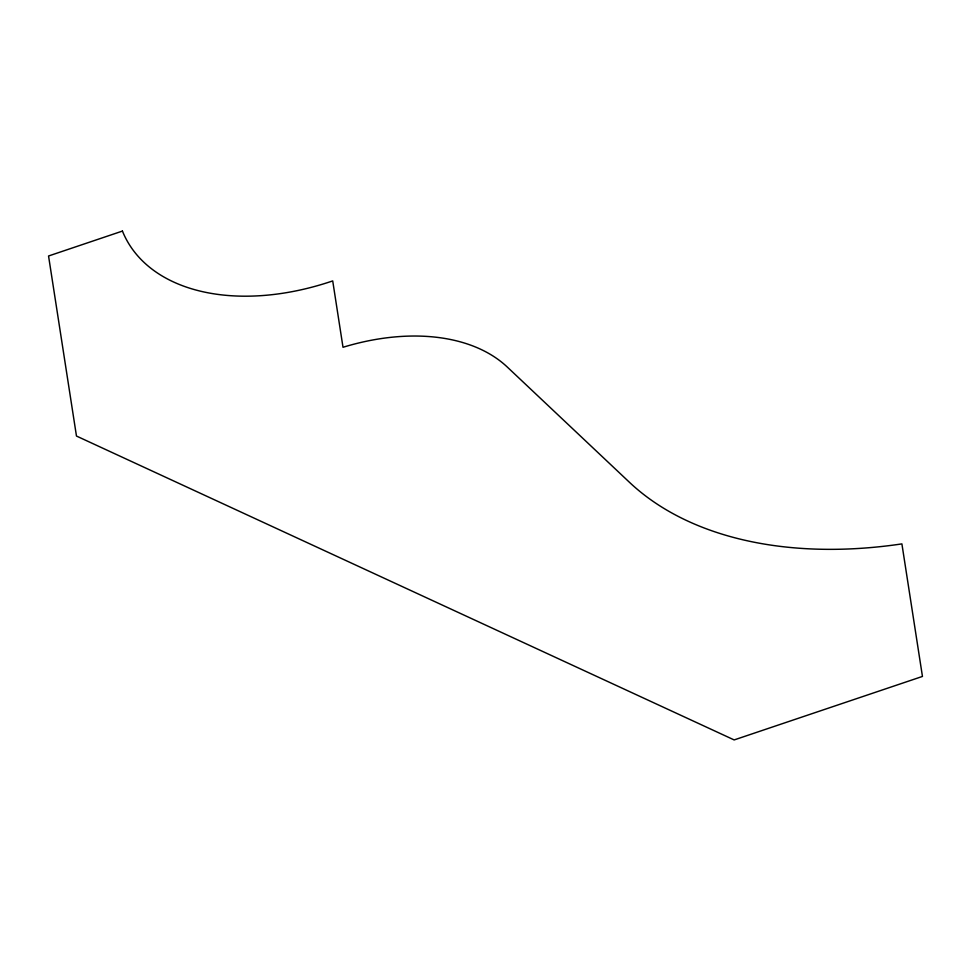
<?xml version="1.0" encoding="UTF-8"?>
<svg xmlns="http://www.w3.org/2000/svg" width="971" height="971" viewBox="0 0 971 971"><rect width="100%" height="100%" fill="white"/><g stroke="black" fill="none" stroke-linecap="round" stroke-linejoin="round"><path stroke-width="1.46" d="M122.431 231.074L48.55 255.992L76.466 436.04L734.161 739.926L922.45 676.435L901.901 543.894A409.519 263.784 -25.9 0 1 629.426 482.271L507.263 367.026A189.236 121.885 -25.9 0 0 343.006 347.278L332.713 280.91A206.799 133.209 -25.9 0 1 122.431 231.074"/></g></svg>
